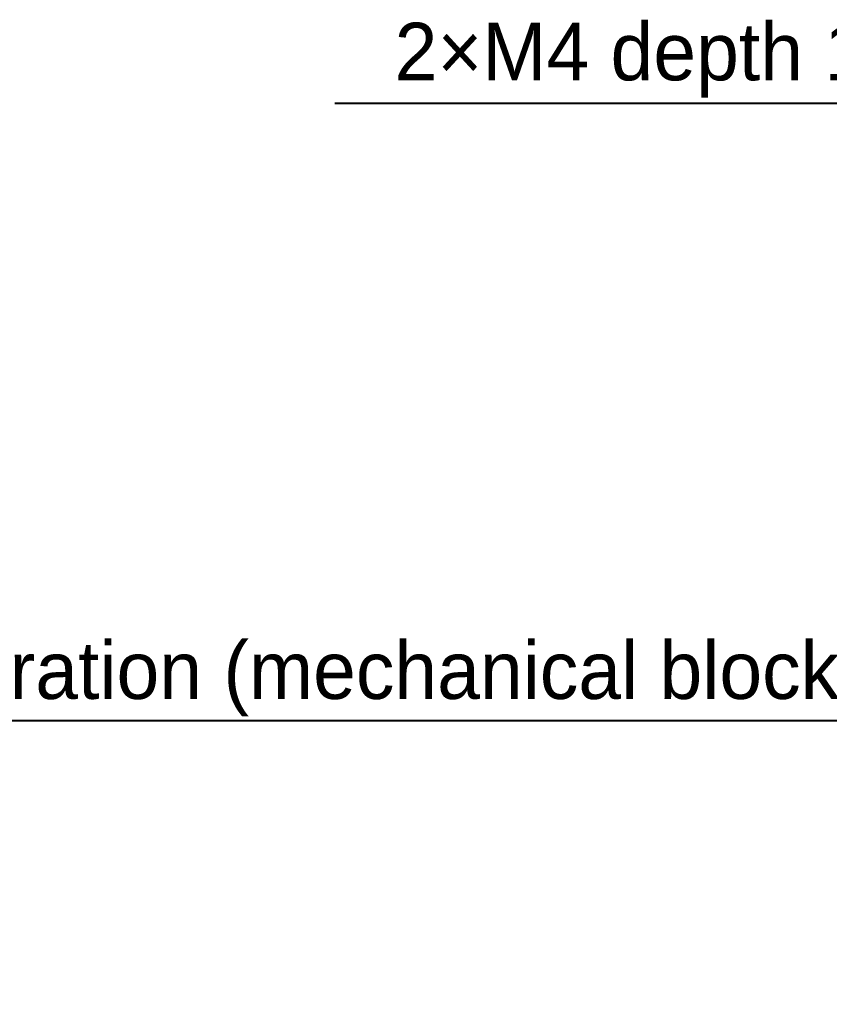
# Model space of a CAD drawing. Header units: millimetres. Extents: x 4086 to 8300, y 123 to 1549.
# Drawn here: x 6480.7 to 6579.2, y 1305.6 to 1425.5 of the extents above; entities that cross this region are included whole.
import ezdxf
from ezdxf import colors
from ezdxf.entities.mleader import LeaderData, LeaderLine
from ezdxf.math import Vec2, Vec3

# ---------------------------------------------------------------- set-up
doc = ezdxf.new("R2010")
doc.units = ezdxf.units.MM
doc.layers.add('尺寸标注', color=7, linetype='Continuous')
doc.styles.add('思源黑', font='SourceHanSansCN-Normal.ttf')

msp = doc.modelspace()

# ---------------------------------------------------------------- leaders
at = {"layer": '尺寸标注'}
ml = msp.add_multileader_mtext('Standard', dxfattribs=at)
ml.set_content('2×M4 {\\A1;\\fSource Han Sans CN Normal|b0|i0|c0|p34;\\C7;depth }10', style='思源黑')
ml.set_leader_properties()
ml.build(insert=Vec2(0, 0))
ml.multileader.update_dxf_attribs({"text_left_attachment_type": 5, "text_right_attachment_type": 5, "dogleg_length": 1, "arrow_head_size": 6})
ctx = ml.context
ctx.base_point, ctx.char_height, ctx.arrow_head_size, ctx.plane_origin = Vec3(6519.0723, 1415.2821), 7, 6, Vec3(6612.6773, 1395.5491)
ctx.left_attachment, ctx.right_attachment, ctx.text_align_type = 5, 5, 2
notes = []
notes.append((ctx, [(0, (1, 1, 0), (6592.027, 1415.2821), (-1, 0), 1, [(0, [(6612.6773, 1395.5491)], 0, [])])]))
ctx.mtext.insert, ctx.mtext.alignment, ctx.mtext.flow_direction = Vec3(6589.027, 1425.112), 3, 5
ml = msp.add_multileader_mtext('Standard', dxfattribs=at)
ml.set_content('{\\C256;2}×{\\C256;M4 \\A1;Penetration (mechanical block)}', style='思源黑')
ml.set_leader_properties()
ml.build(insert=Vec2(0, 0))
ml.multileader.update_dxf_attribs({"text_left_attachment_type": 5, "text_right_attachment_type": 5, "dogleg_length": 1, "arrow_head_size": 6})
ctx = ml.context
ctx.base_point, ctx.char_height, ctx.arrow_head_size, ctx.plane_origin = Vec3(6414.3708, 1340.2029), 7, 6, Vec3(6620.7174, 1389.0668)
ctx.left_attachment, ctx.right_attachment, ctx.text_align_type = 5, 5, 2
notes.append((ctx, [(0, (1, 1, 0), (6586.5162, 1340.2029), (-1, 0), 1, [(0, [(6620.7174, 1389.0668)], 0, [])])]))
ctx.mtext.insert, ctx.mtext.alignment, ctx.mtext.flow_direction = Vec3(6583.5162, 1349.8787), 3, 5
for ctx, leaders in notes:
    for number, flags, end, landing, length, lines in leaders:
        leader = LeaderData()
        leader.index, (leader.has_last_leader_line, leader.has_dogleg_vector, leader.attachment_direction) = number, flags
        leader.last_leader_point, leader.dogleg_vector, leader.dogleg_length = Vec3(end), Vec3(landing), length
        for number, points, colour, breaks in lines:
            line = LeaderLine()
            line.index, line.vertices, line.color, line.breaks = number, Vec3.list(points), colors.encode_raw_color(colour), breaks
            leader.lines.append(line)
        ctx.leaders.append(leader)

doc.saveas('drawing.dxf')
